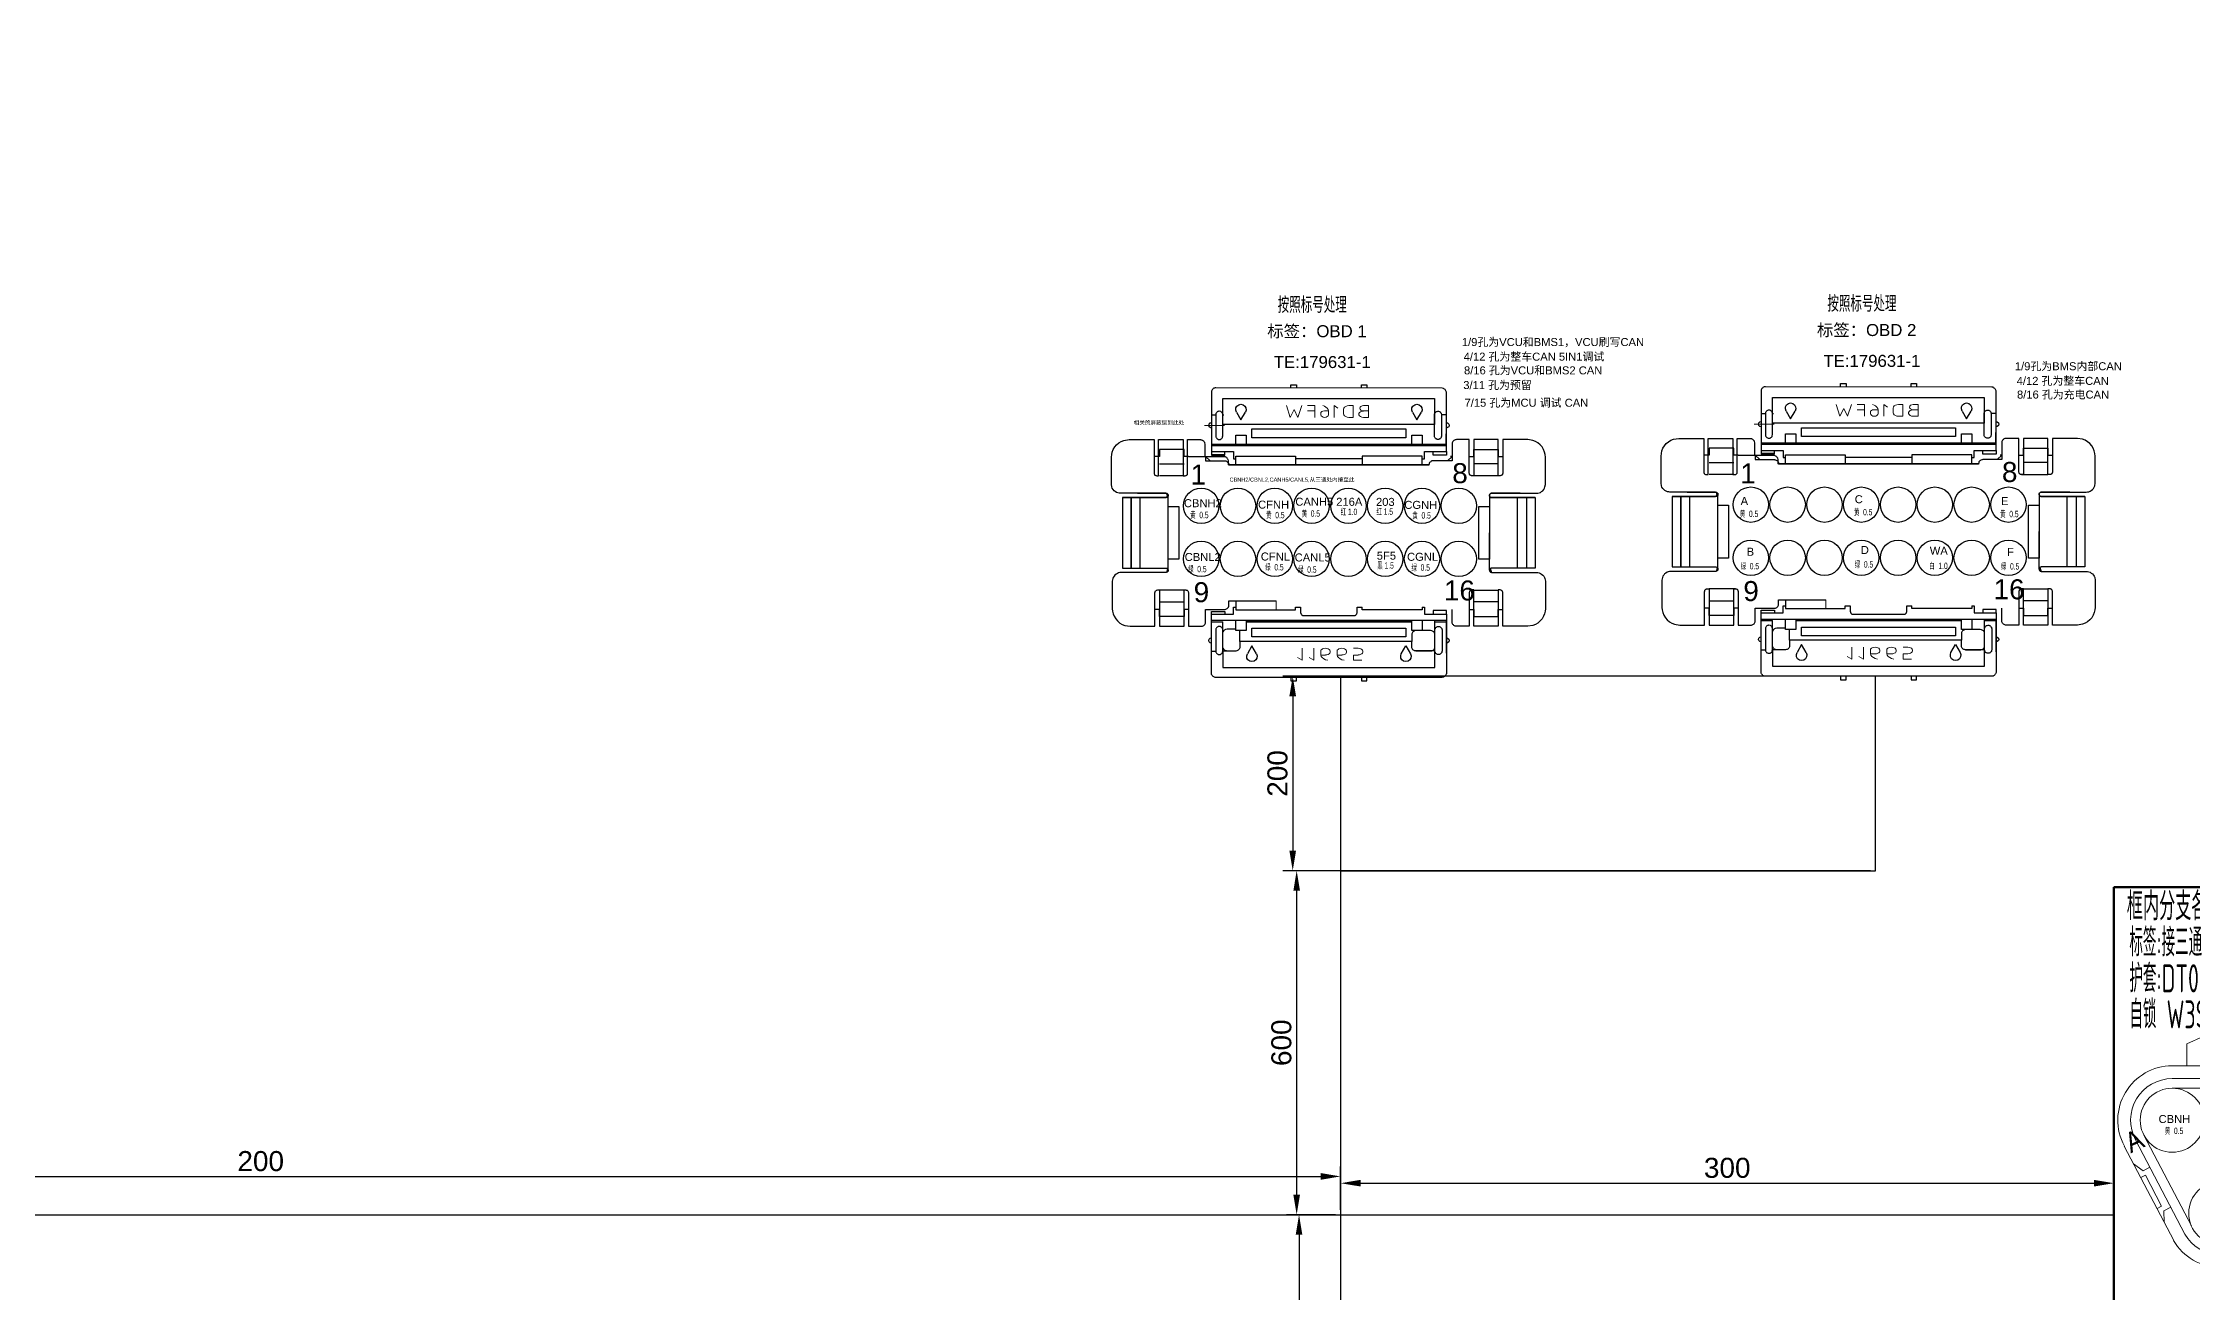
# Model space of a CAD drawing. Header units: millimetres. Extents: x 1638 to 3450, y 1129 to 2069.
# Drawn here: x 2805.7 to 3074.3, y 1386.2 to 1542.4 of the extents above; entities that cross this region are included whole.
import ezdxf

# ---------------------------------------------------------------- set-up
doc = ezdxf.new("R2010")
doc.units = ezdxf.units.MM
for name, color, linetype, lineweight in [('1轮廓实线层', 7, 'Continuous', 50), ('AM60', 3, 'Continuous', 25), ('AM_6', 3, 'Continuous', 25), ('护套层', 3, 'Continuous', 0)]:
    doc.layers.add(name, color=color, linetype=linetype, lineweight=lineweight)
doc.layers.add('孔名层', color=1, linetype='Continuous')
doc.layers.add('线色线径', color=1, linetype='Continuous')
doc.styles.add('ISO Proportional', font='isocp.shx', dxfattribs={"bigfont": 'gbcbig.shx'})
doc.styles.get("Standard").update_dxf_attribs({"font": 'arial.ttf'})
doc.styles.add('TH_GBDIM', font='gbenor.shx', dxfattribs={"width": 0.8, "bigfont": 'gbcbig.shx'})
doc.styles.add('孔名字体', font='', dxfattribs={"height": 5, "bigfont": 'gbcbig.shx'})
doc.styles.add('技术要求及剖视用', font='gbenor.shx', dxfattribs={"width": 0.7, "bigfont": 'gbcbig.shx'})
doc.styles.get('孔名字体').set_extended_font_data('Microsoft YaHei')
doc.dimstyles.new('ISO-25', dxfattribs={"dimtxt": 2.5, "dimasz": 2.5, "dimexe": 1.25, "dimexo": 0.625, "dimtad": 1, "dimtxsty": 'Standard', "dimcen": 2.5, "dimadec": 0, "dimazin": 0, "dimtfac": 1, "dimtmove": 0, "dimatfit": 3, "dimfxl": 1, "dimarcsym": 0})

# ---------------------------------------------------------------- blocks, each defined once
blk = doc.blocks.new('A$C61D279D7')
at = {"layer": 'AM_6', "lineweight": 25}
for points in [[(35.54, 25.25), (35.54, 26.06), (38.04, 26.06), (38.04, 32.83), (38.02, 32.89), (37.99, 32.98), (37.95, 33.04), (37.89, 33.11), (37.82, 33.15), (37.76, 33.19), (37.7, 33.23), (37.55, 33.25), (11.83, 33.3), (11.77, 33.3), (11.71, 33.28), (11.62, 33.25), (11.56, 33.21), (11.49, 33.15), (11.43, 33.08), (11.39, 33.02), (11.37, 32.94), (11.35, 32.81), (11.35, 26.06), (13.84, 26.06), (13.84, 25.25), (14.1, 25.25)], [(20.38, 33.25), (20.38, 33.66), (21, 33.66), (21, 33.25)], [(20.38, 33.25), (20.38, 33.66), (21, 33.66), (21, 33.25)], [(28.38, 33.25), (28.38, 33.66), (29, 33.66), (29, 33.25)], [(28.38, 33.25), (28.38, 33.66), (29, 33.66), (29, 33.25)], [(11.35, 28.74), (11.2, 28.79), (11.09, 28.89), (11.05, 29.04), (11.09, 29.19), (11.2, 29.32), (11.35, 29.34)], [(11.35, 30.48), (11.35, 27.54)], [(11.35, 30.25), (11.83, 30.25)], [(12.64, 30.25), (12.74, 30.25)], [(14.18, 30.54), (14.1, 30.78), (14.12, 31.03), (14.25, 31.24), (14.46, 31.39), (14.69, 31.46)], [(14.18, 30.54), (14.69, 29.66)], [(14.69, 31.46), (14.94, 31.39), (15.13, 31.24), (15.26, 31.03), (15.28, 30.78), (15.22, 30.54)], [(14.69, 29.66), (15.22, 30.54)], [(34.18, 30.54), (34.1, 30.78), (34.12, 31.03), (34.25, 31.24), (34.46, 31.39), (34.69, 31.46)], [(34.18, 30.54), (34.69, 29.66)], [(34.69, 31.46), (34.95, 31.39), (35.14, 31.24), (35.26, 31.03), (35.28, 30.78), (35.22, 30.54)], [(34.69, 29.66), (35.22, 30.54)], [(36.75, 30.25), (36.7, 30.25)], [(38.04, 30.25), (37.55, 30.25)], [(38.04, 29.34), (38.18, 29.32), (38.31, 29.19), (38.35, 29.04), (38.31, 28.89), (38.18, 28.79), (38.04, 28.74)], [(1.25, 20.83), (6.16, 20.83), (6.2, 20.85), (6.24, 20.87), (6.27, 20.89), (6.29, 20.93), (6.31, 20.95), (6.33, 21), (6.35, 21.08), (6.33, 21.1), (6.33, 21.15), (6.31, 21.19), (6.29, 21.23), (6.27, 21.25), (6.24, 21.27), (6.2, 21.29), (6.16, 21.32), (0.99, 21.32), (0.85, 21.34), (0.7, 21.36), (0.55, 21.42), (0.4, 21.51), (0.28, 21.61), (0.17, 21.74), (0.08, 21.89), (0.04, 22.04), (0, 22.33), (0, 25.42), (0.02, 25.72), (0.08, 26.01), (0.19, 26.31), (0.36, 26.59), (0.57, 26.84), (0.83, 27.05), (1.1, 27.22), (1.4, 27.33), (1.99, 27.43), (4.85, 27.43), (4.85, 23.52), (4.87, 23.47), (4.89, 23.43), (4.93, 23.39), (4.97, 23.37), (5.02, 23.33), (5.06, 23.33), (5.14, 23.31), (5.33, 23.31), (5.33, 27.43), (8.15, 27.43), (8.15, 23.31), (8.38, 23.31), (8.42, 23.33), (8.47, 23.33), (8.51, 23.37), (8.55, 23.39), (8.59, 23.43), (8.61, 23.47), (8.64, 23.52), (8.64, 27.43), (10.1, 27.43), (10.16, 27.41), (10.24, 27.41), (10.31, 27.37), (10.37, 27.33), (10.44, 27.28), (10.5, 27.22), (10.54, 27.14), (10.56, 27.07), (10.58, 26.92), (10.58, 25.51), (12.81, 25.51), (12.89, 25.49), (12.95, 25.46), (13.04, 25.42), (13.1, 25.36), (13.14, 25.29), (13.19, 25.23), (13.21, 25.17), (13.25, 25.02), (13.25, 24.55)], [(11.35, 28.09), (11.35, 26.8)], [(11.35, 26.92), (38.04, 26.92)], [(37.99, 28.09), (37.99, 26.8)], [(48.15, 20.83), (43.12, 20.83), (43.1, 20.85), (43.05, 20.87), (43.01, 20.89), (42.99, 20.93), (42.97, 20.95), (42.95, 21), (42.95, 21.15), (42.97, 21.19), (42.99, 21.23), (43.01, 21.25), (43.05, 21.27), (43.07, 21.29), (43.12, 21.32), (48.3, 21.32), (48.43, 21.34), (48.58, 21.36), (48.73, 21.42), (48.87, 21.51), (49, 21.61), (49.11, 21.74), (49.19, 21.89), (49.25, 22.04), (49.3, 22.33), (49.3, 25.42), (49.28, 25.72), (49.21, 26.01), (49.09, 26.31), (48.92, 26.59), (48.7, 26.84), (48.45, 27.05), (48.18, 27.22), (47.88, 27.33), (47.29, 27.43), (44.45, 27.43), (44.45, 23.56), (44.43, 23.52), (44.41, 23.47), (44.39, 23.43), (44.37, 23.39), (44.32, 23.37), (44.28, 23.33), (44.24, 23.33), (44.15, 23.31), (43.94, 23.31), (43.94, 27.43), (41.15, 27.43), (41.15, 23.31), (40.89, 23.31), (40.85, 23.33), (40.81, 23.33), (40.77, 23.37), (40.72, 23.39), (40.7, 23.43), (40.68, 23.47), (40.66, 23.52), (40.64, 23.6), (40.64, 27.43), (39.2, 27.43), (39.12, 27.41), (39.05, 27.41), (38.97, 27.37), (38.9, 27.33), (38.84, 27.28), (38.78, 27.22), (38.74, 27.14), (38.71, 27.07), (38.69, 26.92), (38.69, 25.51), (38.5, 25.51)], [(8.74, 25.51), (8.23, 25.51), (8.23, 26.31), (5.44, 26.31), (5.44, 25.51), (4.85, 25.51)], [(5.44, 24.68), (8.23, 24.68)], [(8.74, 25.51), (10.69, 25.51), (10.69, 25.02), (12.85, 25.02), (12.91, 25), (13, 25), (13.06, 24.96), (13.12, 24.91), (13.19, 24.87), (13.25, 24.81), (13.29, 24.75), (13.31, 24.66), (13.33, 24.51), (13.33, 24.55), (36.05, 24.55)], [(10.69, 25.51), (11.2, 25.02)], [(11.35, 26.76), (38.04, 26.76)], [(11.35, 26.06), (11.35, 25.65), (12.85, 25.65), (12.85, 26.06)], [(11.35, 26.06), (11.35, 25.74), (12.85, 25.74), (12.85, 26.06)], [(38.69, 25.51), (38.69, 25.51), (38.69, 25.02), (36.53, 25.02), (36.47, 25), (36.41, 25), (36.32, 24.96), (36.26, 24.91), (36.19, 24.87), (36.13, 24.81), (36.09, 24.75), (36.07, 24.66), (36.05, 24.51), (36.05, 24.55), (13.33, 24.55)], [(14.1, 24.55), (14.1, 25.55), (20.89, 25.55), (20.89, 24.55)], [(28.49, 25.25), (20.89, 25.25)], [(35.28, 24.55), (35.28, 25.55), (28.49, 25.55), (28.49, 24.55)], [(35.28, 25.25), (35.54, 25.25)], [(38.04, 26.06), (38.04, 25.65), (36.53, 25.65), (36.53, 26.06)], [(38.69, 25.51), (38.18, 25.02)], [(40.64, 25.51), (41.15, 25.51), (41.15, 26.31), (43.94, 26.31), (43.94, 25.51), (44.45, 25.51)], [(43.94, 24.68), (41.15, 24.68)], [(8.23, 23.31), (5.44, 23.31)], [(40.94, 23.33), (43.94, 23.33)], [(2.94, 21.32), (6.27, 21.32), (6.31, 21.29), (6.33, 21.27), (6.37, 21.25), (6.39, 21.21), (6.41, 21.19), (6.43, 21.15), (6.43, 21), (6.41, 20.95), (6.39, 20.93), (6.37, 20.89), (6.33, 20.87), (6.31, 20.85), (6.27, 20.83), (1.25, 20.83), (1.25, 12.83), (6.2, 12.83), (6.35, 12.76), (6.24, 12.32), (2.94, 12.32)], [(2.24, 12.83), (2.24, 20.83)], [(6.43, 12.57), (6.43, 21.08)], [(46.44, 21.32), (43.12, 21.32), (43.07, 21.29), (43.05, 21.27), (43.01, 21.25), (42.99, 21.21), (42.97, 21.19), (42.95, 21.15), (42.95, 21), (42.97, 20.95), (42.99, 20.93), (43.01, 20.89), (43.05, 20.87), (43.07, 20.85), (43.12, 20.83), (48.15, 20.83), (48.15, 12.83), (43.2, 12.83), (43.03, 12.76), (43.16, 12.32), (46.44, 12.32)], [(42.95, 21.08), (42.95, 16.83)], [(42.95, 12.57), (42.95, 16.83)], [(1.25, 12.83), (6.22, 12.83), (6.27, 12.81), (6.31, 12.78), (6.33, 12.76), (6.37, 12.74), (6.39, 12.72), (6.41, 12.68), (6.43, 12.64), (6.43, 12.49), (6.41, 12.47), (6.39, 12.43), (6.37, 12.38), (6.33, 12.36), (6.31, 12.34), (6.27, 12.34), (6.2, 12.32), (0.95, 12.32), (0.8, 12.28), (0.66, 12.21), (0.51, 12.13), (0.38, 12.02), (0.28, 11.9), (0.19, 11.77), (0.13, 11.62), (0.08, 11.32), (0.08, 8.21), (0.11, 7.94), (0.17, 7.64), (0.3, 7.35), (0.47, 7.05), (0.68, 6.82), (0.93, 6.58), (1.21, 6.43), (1.5, 6.31), (2.1, 6.22), (4.93, 6.22), (4.93, 10.03), (4.95, 10.08), (4.95, 10.14), (4.97, 10.18), (5, 10.22), (5.04, 10.25), (5.06, 10.29), (5.1, 10.31), (5.14, 10.33), (5.25, 10.35), (5.44, 10.35), (5.44, 6.22), (8.23, 6.22), (8.23, 10.35), (8.45, 10.35), (8.49, 10.33), (8.53, 10.33), (8.57, 10.31), (8.61, 10.29), (8.66, 10.25), (8.68, 10.22), (8.72, 10.18), (8.72, 10.14), (8.74, 10.03), (8.74, 6.22), (10.27, 6.22), (10.33, 6.24), (10.41, 6.27), (10.48, 6.31), (10.54, 6.37), (10.6, 6.43), (10.65, 6.5), (10.67, 6.58), (10.69, 6.73), (10.69, 8.13), (12.91, 8.13), (13, 8.15), (13.06, 8.19), (13.12, 8.23), (13.19, 8.28), (13.25, 8.34), (13.29, 8.4), (13.31, 8.49), (13.33, 8.64), (13.33, 9.1)], [(48.15, 12.83), (43.16, 12.83), (43.12, 12.81), (43.1, 12.78), (43.05, 12.76), (43.01, 12.74), (42.99, 12.72), (42.97, 12.68), (42.95, 12.64), (42.95, 12.49), (42.97, 12.47), (42.99, 12.43), (43.01, 12.38), (43.05, 12.36), (43.07, 12.34), (43.12, 12.34), (43.2, 12.32), (48.43, 12.32), (48.58, 12.28), (48.73, 12.21), (48.87, 12.13), (49, 12.02), (49.11, 11.9), (49.19, 11.77), (49.25, 11.62), (49.3, 11.32), (49.3, 8.21), (49.28, 7.94), (49.21, 7.64), (49.09, 7.35), (48.92, 7.05), (48.7, 6.82), (48.45, 6.58), (48.18, 6.43), (47.88, 6.31), (47.29, 6.22), (44.45, 6.22), (44.45, 10.08), (44.43, 10.14), (44.41, 10.18), (44.39, 10.22), (44.37, 10.25), (44.32, 10.29), (44.28, 10.31), (44.24, 10.33), (44.15, 10.35), (43.94, 10.35), (43.94, 6.22), (41.15, 6.22), (41.15, 10.35), (40.94, 10.35), (40.89, 10.33), (40.85, 10.33), (40.81, 10.31), (40.77, 10.29), (40.72, 10.25), (40.7, 10.22), (40.68, 10.18), (40.66, 10.14), (40.64, 10.03), (40.64, 6.22), (39.12, 6.22), (39.05, 6.24), (38.97, 6.27), (38.9, 6.31), (38.84, 6.37), (38.78, 6.43), (38.74, 6.5), (38.71, 6.58), (38.69, 6.73), (38.69, 8.13)], [(8.45, 10.33), (5.44, 10.33)], [(40.94, 10.33), (43.94, 10.33)], [(8.74, 8.13), (8.23, 8.13), (8.23, 7.32), (5.44, 7.32), (5.44, 8.13), (4.93, 8.13)], [(5.44, 8.98), (8.23, 8.98)], [(35.28, 8.4), (35.54, 8.4), (35.54, 7.6), (38.04, 7.6), (38.04, 0.83), (38.02, 0.74), (37.99, 0.68), (37.95, 0.62), (37.89, 0.55), (37.82, 0.49), (37.76, 0.45), (37.7, 0.42), (37.55, 0.4), (11.77, 0.4), (11.68, 0.42), (11.62, 0.45), (11.56, 0.49), (11.49, 0.55), (11.43, 0.62), (11.39, 0.68), (11.37, 0.74), (11.35, 0.89), (11.35, 7.6), (13.84, 7.6), (13.84, 8.4), (14.1, 8.4)], [(11.35, 7.6), (11.35, 7.9), (12.85, 7.9), (12.85, 7.6)], [(13.33, 9.1), (18.69, 9.1)], [(14.1, 9.1), (14.1, 8.09), (20.89, 8.09), (20.89, 8.4)], [(20.89, 8.4), (21.48, 8.4)], [(21.48, 8.4), (21.48, 7.75), (21.51, 7.71), (21.51, 7.66), (21.53, 7.62), (21.55, 7.58), (21.59, 7.54), (21.61, 7.49), (21.65, 7.47), (21.7, 7.45), (27.69, 7.45), (27.73, 7.47), (27.77, 7.49), (27.81, 7.54), (27.83, 7.58), (27.86, 7.62), (27.88, 7.66), (27.9, 7.75), (27.9, 8.4)], [(27.9, 8.4), (28.49, 8.4)], [(35.28, 8.4), (35.28, 8.09), (28.49, 8.09), (28.49, 8.4)], [(38.04, 7.6), (38.04, 8), (36.53, 8), (36.53, 7.6)], [(40.64, 8.13), (41.15, 8.13), (41.15, 7.32), (43.94, 7.32), (43.94, 8.13), (44.45, 8.13)], [(43.94, 8.98), (41.15, 8.98)], [(11.35, 4.3), (11.2, 4.34), (11.09, 4.45), (11.05, 4.59), (11.09, 4.74), (11.2, 4.85), (11.35, 4.89)], [(11.35, 4.3), (11.2, 4.34), (11.09, 4.45), (11.05, 4.59), (11.09, 4.74), (11.2, 4.85), (11.35, 4.89)], [(11.35, 6.9), (38.04, 6.9)], [(11.35, 5.55), (11.35, 6.86)], [(11.35, 6.73), (12.64, 6.73)], [(11.35, 3.17), (11.35, 6.1)], [(12.64, 5.4), (12.64, 6.73)], [(14.1, 3.39), (13.14, 3.39), (13.06, 3.41), (13, 3.43), (12.91, 3.45), (12.85, 3.49), (12.78, 3.54), (12.74, 3.6), (12.7, 3.68), (12.66, 3.75), (12.64, 3.9), (12.64, 5.46), (12.66, 5.55), (12.7, 5.61), (12.74, 5.69), (12.78, 5.76), (12.85, 5.8), (12.91, 5.84), (13, 5.88), (13.14, 5.91), (14.1, 5.91)], [(14.58, 4.49), (14.58, 5.72)], [(34.59, 3.41), (36.32, 3.41), (36.39, 3.43), (36.47, 3.45), (36.53, 3.49), (36.6, 3.54), (36.64, 3.6), (36.68, 3.68), (36.72, 3.75), (36.75, 3.9), (36.75, 5.29), (36.72, 5.36), (36.68, 5.44), (36.64, 5.5), (36.6, 5.57), (36.53, 5.61), (36.47, 5.65), (36.39, 5.69), (36.24, 5.72), (34.52, 5.72), (34.44, 5.69), (34.37, 5.65), (34.31, 5.61), (34.25, 5.57), (34.18, 5.5), (34.14, 5.44), (34.12, 5.36), (34.1, 5.21), (34.1, 4.49)], [(36.75, 5.72), (36.75, 6.9)], [(36.75, 6.73), (38.04, 6.73)], [(38.04, 5.55), (38.04, 6.86)], [(38.04, 3.17), (38.04, 6.1)], [(38.04, 4.89), (38.18, 4.85), (38.31, 4.74), (38.35, 4.59), (38.31, 4.45), (38.18, 4.34), (38.04, 4.3)], [(11.35, 3.39), (11.83, 3.39)], [(15.94, 2.2), (15.71, 2.24), (15.49, 2.39), (15.37, 2.6), (15.35, 2.86), (15.43, 3.09)], [(15.94, 4), (15.43, 3.09)], [(16.47, 3.09), (15.94, 4)], [(16.47, 3.09), (16.53, 2.86), (16.51, 2.6), (16.38, 2.39), (16.19, 2.24), (15.94, 2.2)], [(20.38, 0.4), (20.38, 0), (21, 0), (21, 0.4)], [(28.38, 0.4), (28.38, 0), (29, 0), (29, 0.4)]]:
    blk.add_lwpolyline(points, dxfattribs=at)
for points in [[(36.7, 32.09), (36.7, 29.15), (12.64, 29.15), (12.64, 32.09), (36.7, 32.09), (36.7, 29.15), (12.64, 29.15), (12.64, 32.09)], [(12.23, 30.65), (12.19, 30.65), (12.13, 30.63), (12.06, 30.61), (12, 30.56), (11.96, 30.52), (11.92, 30.48), (11.87, 30.42), (11.85, 30.37), (11.83, 30.25), (11.83, 27.86), (11.85, 27.79), (11.85, 27.73), (11.87, 27.66), (11.92, 27.62), (11.96, 27.56), (12, 27.52), (12.06, 27.5), (12.13, 27.45), (12.36, 27.45), (12.42, 27.5), (12.47, 27.52), (12.53, 27.56), (12.57, 27.62), (12.59, 27.66), (12.62, 27.73), (12.64, 27.86), (12.64, 30.31), (12.62, 30.37), (12.59, 30.42), (12.57, 30.48), (12.53, 30.52), (12.47, 30.56), (12.42, 30.61), (12.36, 30.63)], [(37.08, 30.65), (37.15, 30.65), (37.21, 30.63), (37.27, 30.61), (37.32, 30.56), (37.38, 30.52), (37.42, 30.48), (37.44, 30.42), (37.46, 30.37), (37.49, 30.25), (37.49, 27.79), (37.46, 27.73), (37.44, 27.66), (37.42, 27.62), (37.38, 27.56), (37.32, 27.52), (37.27, 27.5), (37.21, 27.45), (36.98, 27.45), (36.91, 27.5), (36.85, 27.52), (36.81, 27.56), (36.77, 27.62), (36.72, 27.66), (36.7, 27.73), (36.7, 30.35), (36.72, 30.42), (36.77, 30.48), (36.81, 30.52), (36.85, 30.56), (36.91, 30.61), (36.98, 30.63)], [(14.1, 26.73), (14.1, 27.94), (15.28, 27.94), (15.28, 26.73)], [(15.94, 27.64), (15.94, 28.64), (33.44, 28.64), (33.44, 27.64)], [(34.1, 26.73), (34.1, 27.94), (35.28, 27.94), (35.28, 26.73)], [(3.24, 16.83), (3.24, 20.83), (2.24, 20.83), (2.24, 12.83), (3.24, 12.83)], [(6.43, 13.82), (6.43, 19.83), (7.64, 19.83), (7.64, 13.82)], [(41.74, 13.82), (41.74, 19.83), (42.95, 19.83), (42.95, 13.82)], [(46.14, 16.83), (46.14, 20.83), (47.14, 20.83), (47.14, 12.83), (46.14, 12.83)], [(12.23, 6.2), (12.19, 6.2), (12.13, 6.18), (12.06, 6.16), (12, 6.12), (11.96, 6.08), (11.92, 6.03), (11.87, 5.97), (11.85, 5.91), (11.83, 5.8), (11.83, 3.39), (11.85, 3.34), (11.85, 3.28), (11.87, 3.22), (11.92, 3.17), (11.96, 3.11), (12, 3.07), (12.06, 3.05), (12.13, 3.01), (12.36, 3.01), (12.42, 3.05), (12.47, 3.07), (12.53, 3.11), (12.57, 3.17), (12.59, 3.22), (12.62, 3.28), (12.64, 3.41), (12.64, 5.86), (12.62, 5.91), (12.59, 5.97), (12.57, 6.03), (12.53, 6.08), (12.47, 6.12), (12.42, 6.16), (12.36, 6.18)], [(14.1, 5.72), (14.1, 6.9), (15.28, 6.9), (15.28, 5.72)], [(15.28, 6.73), (34.1, 6.73)], [(15.94, 5), (15.94, 5.99), (33.44, 5.99), (33.44, 5)], [(34.1, 5.72), (34.1, 6.9), (35.28, 6.9), (35.28, 5.72)], [(37.15, 6.2), (37.21, 6.2), (37.25, 6.18), (37.32, 6.16), (37.38, 6.12), (37.42, 6.08), (37.46, 6.03), (37.51, 5.97), (37.53, 5.91), (37.55, 5.8), (37.55, 3.39), (37.53, 3.34), (37.53, 3.28), (37.51, 3.22), (37.46, 3.17), (37.42, 3.11), (37.38, 3.07), (37.32, 3.05), (37.25, 3.01), (37.02, 3.01), (36.96, 3.05), (36.91, 3.07), (36.85, 3.11), (36.81, 3.17), (36.79, 3.22), (36.77, 3.28), (36.75, 3.41), (36.75, 5.86), (36.77, 5.91), (36.79, 5.97), (36.81, 6.03), (36.85, 6.08), (36.91, 6.12), (36.96, 6.16), (37.02, 6.18)], [(36.75, 1.54), (36.75, 3.41), (34.52, 3.41), (34.44, 3.43), (34.37, 3.45), (34.31, 3.49), (34.25, 3.54), (34.18, 3.6), (34.14, 3.68), (34.12, 3.75), (34.1, 3.9), (34.1, 4.49), (14.58, 4.49), (14.58, 3.83), (14.56, 3.75), (14.54, 3.68), (14.5, 3.6), (14.44, 3.54), (14.37, 3.49), (14.31, 3.45), (14.25, 3.43), (14.1, 3.39), (12.64, 3.39), (12.64, 1.54)], [(33.44, 4), (33.97, 3.09), (34.04, 2.86), (34.01, 2.6), (33.89, 2.39), (33.7, 2.24), (33.44, 2.2), (33.19, 2.24), (33, 2.39), (32.87, 2.6), (32.85, 2.86), (32.91, 3.09)]]:
    blk.add_lwpolyline(points, close=True, dxfattribs=at)
at = {"layer": 'AM_6', "lineweight": 15}
for points in [[(21.61, 31.29), (21.17, 29.95), (20.74, 30.84), (20.3, 29.95), (19.88, 31.29)], [(23.11, 29.95), (23.11, 31.29), (22.27, 31.29)], [(23.11, 30.69), (22.27, 30.69)], [(23.77, 30.4), (23.79, 30.52), (23.88, 30.61), (24.02, 30.67), (24.19, 30.69)], [(23.77, 30.25), (23.77, 30.4)], [(24.64, 30.25), (24.6, 30.14), (24.51, 30.04), (24.38, 29.97), (24.21, 29.95), (24.05, 29.97), (23.92, 30.04), (23.83, 30.14), (23.79, 30.25)], [(24, 31.29), (24.19, 31.22), (24.36, 31.12), (24.51, 30.99), (24.6, 30.84), (24.64, 30.69)], [(24.21, 30.69), (24.64, 30.69)], [(24.64, 30.69), (24.64, 30.25)], [(25.29, 29.95), (25.29, 31.29), (25.72, 30.99)], [(26.37, 30.88), (26.39, 31.01), (26.48, 31.12), (26.63, 31.2), (26.78, 31.26), (26.97, 31.29)], [(26.37, 30.35), (26.37, 30.88)], [(26.97, 29.95), (26.78, 29.97), (26.63, 30.04), (26.48, 30.12), (26.39, 30.23), (26.37, 30.35)], [(26.97, 31.29), (27.45, 31.29), (27.45, 29.95)], [(27.45, 29.95), (26.97, 29.95)], [(28.64, 29.95), (28.45, 29.97), (28.3, 30.04), (28.17, 30.14), (28.11, 30.25), (28.11, 30.37), (28.17, 30.5), (28.3, 30.59), (28.45, 30.65), (28.64, 30.67)], [(28.64, 30.69), (28.47, 30.71), (28.34, 30.78), (28.26, 30.88), (28.22, 30.99), (28.26, 31.09), (28.34, 31.2), (28.47, 31.26), (28.64, 31.29)], [(28.64, 31.29), (29.19, 31.29), (29.19, 29.95)], [(28.64, 30.69), (29.19, 30.69)], [(29.19, 29.95), (28.64, 29.95)], [(12.83, 29.04), (10.54, 29.04)], [(18.69, 8.09), (18.69, 9.1)], [(18.69, 8.57), (18.69, 9)], [(21.65, 3.71), (21.65, 2.35), (21.12, 2.65)], [(22.99, 3.71), (22.99, 2.35), (22.44, 2.65)], [(23.77, 3.41), (23.79, 3.49), (23.88, 3.58), (23.98, 3.64), (24.13, 3.68), (24.3, 3.71), (24.47, 3.68), (24.62, 3.64), (24.72, 3.58), (24.81, 3.49), (24.83, 3.41)], [(23.77, 2.94), (23.77, 3.41)], [(24.57, 2.35), (24.32, 2.41), (24.11, 2.52), (23.94, 2.65), (23.81, 2.79), (23.77, 2.94)], [(24.3, 2.94), (23.77, 2.94)], [(24.83, 3.26), (24.81, 3.15), (24.74, 3.07), (24.62, 3.01), (24.47, 2.96), (24.3, 2.96)], [(24.83, 3.41), (24.83, 3.26)], [(25.63, 3.41), (25.65, 3.49), (25.74, 3.58), (25.84, 3.64), (25.99, 3.68), (26.16, 3.71), (26.33, 3.68), (26.48, 3.64), (26.59, 3.58), (26.67, 3.49), (26.69, 3.41)], [(25.63, 2.94), (25.63, 3.41)], [(26.44, 2.35), (26.18, 2.41), (25.97, 2.52), (25.8, 2.65), (25.68, 2.79), (25.63, 2.94)], [(26.16, 2.94), (25.63, 2.94)], [(26.69, 3.26), (26.67, 3.15), (26.61, 3.07), (26.48, 3.01), (26.33, 2.96), (26.16, 2.96)], [(26.69, 3.41), (26.69, 3.26)], [(27.5, 3.71), (28.02, 3.71)], [(28.02, 2.94), (27.5, 2.94), (27.5, 2.35), (28.43, 2.35)], [(28.02, 3.71), (28.19, 3.68), (28.34, 3.64), (28.45, 3.58), (28.53, 3.49), (28.55, 3.41)], [(28.55, 3.26), (28.53, 3.17), (28.45, 3.09), (28.34, 3.03), (28.19, 2.98), (28.02, 2.96)], [(28.55, 3.41), (28.55, 3.26)]]:
    blk.add_lwpolyline(points, dxfattribs=at)
blk = doc.blocks.new('*U175')
blk.add_circle((0, 0), 2.21)
blk = doc.blocks.new('*U176')
at = {"layer": 'AM_6', "color": 0, "linetype": 'ByBlock', "lineweight": -2, "transparency": 16777216}
for p in [(0, 6.64), (4.6, 6.64), (9.2, 6.64), (13.8, 6.64), (18.4, 6.64), (23, 6.64), (27.6, 6.64), (32.2, 6.64), (0, 0), (4.6, 0), (9.2, 0), (13.8, 0), (18.4, 0), (23, 0), (27.6, 0), (32.2, 0)]:
    blk.add_blockref('*U175', p, dxfattribs=at)
blk = doc.blocks.new('*U173')
blk.add_circle((0, 0), 2.21)
blk = doc.blocks.new('*U174')
at = {"layer": 'AM_6', "color": 0, "linetype": 'ByBlock', "lineweight": -2, "transparency": 16777216}
for p in [(0, 6.64), (4.6, 6.64), (9.2, 6.64), (13.8, 6.64), (18.4, 6.64), (23, 6.64), (27.6, 6.64), (32.2, 6.64), (0, 0), (4.6, 0), (9.2, 0), (13.8, 0), (18.4, 0), (23, 0), (27.6, 0), (32.2, 0)]:
    blk.add_blockref('*U173', p, dxfattribs=at)
blk = doc.blocks.new('DT06-3S-P032-Out21521105156')
for p, q in [((-29.33, -14.82), (-27.31, -13.9)), ((-29.33, -17.58), (-29.33, -14.82)), ((-27.31, -13.9), (-22.94, -13.9)), ((-23.49, -14.35), (-26.76, -15.95)), ((-26.76, -14.35), (-23.49, -15.95)), ((-22.94, -13.9), (-20.92, -14.82)), ((-20.92, -17.58), (-20.92, -14.82)), ((-31.24, -17.58), (-19.01, -17.58)), ((-28.12, -17.58), (-29.33, -17.58)), ((-22.13, -17.58), (-20.92, -17.58)), ((-31.16, -19.18), (-19.01, -19.18)), ((-31.16, -20.38), (-19, -20.38)), ((-35.74, -26.85), (-29.59, -38.61)), ((-34.71, -26.23), (-28.76, -37.59)), ((-15.47, -26.24), (-21.54, -37.86)), ((-14.43, -26.82), (-20.66, -38.73)), ((-37.15, -27.61), (-30.97, -39.42)), ((-13.02, -27.58), (-19.3, -39.57)), ((-34.8, -30.7), (-35.98, -29.85)), ((-34.51, -31.26), (-35.08, -31.56)), ((-33.95, -30.26), (-34.8, -30.7)), ((-34.51, -31.26), (-32.5, -35.14)), ((-32.5, -35.14), (-33.06, -35.43)), ((-31.35, -35.26), (-32.21, -35.7)), ((-32.21, -35.7), (-32.17, -37.13))]:
    blk.add_line(p, q)
blk.add_lwpolyline([(-26.76, -14.35), (-23.49, -14.35), (-23.49, -15.95), (-26.76, -15.95)], close=True)
for centre in [(-31.16, -24.38), (-19.01, -24.38), (-25.09, -36.01)]:
    blk.add_circle(centre, 4)
for centre, radius, start, end in [((-31.16, -24.38), 6.8, 90, 208.4025), ((-19.01, -24.38), 6.8, 331.5975, 90), ((-31.16, -24.38), 5.2, 90, 208.4025), ((-19.01, -24.38), 5.2, 331.5975, 90), ((-25.09, -36.01), 6.8, 210, 328.4025), ((-25.09, -36.01), 5.2, 210, 328.4025)]:
    blk.add_arc(centre, radius, start, end)
at = {"layer": '孔名层', "style": '孔名字体'}
for s, rotation, p in [('A', 24.8528, (-36.33, -28.52)), ('B', 333.3512, (-17.4, -27.25)), ('C', 268.5587, (-26.04, -40.23))]:
    blk.add_text(s, height=2.5, rotation=rotation, dxfattribs=at).set_placement(p)
at = {"layer": '护套层', "style": '技术要求及剖视用', "width": 0.67}
for tag, p, flags in [('备注', (11.43, 11.35), 8), ('标号', (11.43, 7.35), 8), ('功能', (10.93, 3.35), 8), ('英文功能', (10.93, -0.65), 8), ('编号', (-0.07, -4.65), 8), ('护套号', (10.93, -4.65), 8), ('颜色', (31.93, -4.65), 9), ('厂家', (33.93, -4.65), 9), ('端子', (35.93, -4.65), 9), ('客户代号', (-0.07, -8.65), 8), ('配件', (10.93, -8.65), 8), ('统计到BOM', (31.93, -6.65), 9), ('配置', (31.93, -8.65), 9), ('编码', (33.93, -8.65), 9), ('防水栓', (35.93, -8.65), 9), ('工序', (31.93, -10.65), 9), ('工位', (33.93, -10.65), 9), ('设计软件', (38.69, -10.65), 9), ('附件', (10.93, -12.65), 8), ('视图', (31.93, -12.65), 9), ('方向', (33.93, -12.65), 9), ('盲栓', (35.93, -12.65), 9)]:
    blk.add_attdef(tag, p, '', height=3.5, dxfattribs=dict(at, flags=flags))
blk = doc.blocks.new('*D271')
at = {"color": 0, "lineweight": -2, "transparency": 16777216}
for p, q in [((2697.94, 1396.51), (2697.94, 1401.93)), ((2700.44, 1400.68), (2965.4, 1400.68)), ((2967.9, 1396.51), (2967.9, 1401.93))]:
    blk.add_line(p, q, dxfattribs=at)
at = {"color": 0, "transparency": 16777216}
for points in [[(2700.44, 1401.1), (2700.44, 1400.26), (2697.94, 1400.68)], [(2965.4, 1401.1), (2965.4, 1400.26), (2967.9, 1400.68)]]:
    blk.add_solid(points, dxfattribs=at)
at = {"layer": 'Defpoints', "color": 0, "transparency": 16777216}
for p in [(2967.9, 1400.68), (2697.94, 1395.89), (2967.9, 1395.89)]:
    blk.add_point(p, dxfattribs=at)
at = {"color": 3, "transparency": 16777216, "insert": (2832.92, 1402.58), "char_height": 2.5, "attachment_point": 5}
blk.add_mtext('200', dxfattribs=at)
blk = doc.blocks.new('*D272')
at = {"color": 0, "lineweight": -2, "transparency": 16777216}
for p, q in [((2967.28, 1438.89), (2961.16, 1438.89)), ((2962.41, 1436.39), (2962.41, 1398.39)), ((2967.28, 1395.89), (2961.16, 1395.89))]:
    blk.add_line(p, q, dxfattribs=at)
at = {"color": 0, "transparency": 16777216}
for points in [[(2962, 1436.39), (2962.83, 1436.39), (2962.41, 1438.89)], [(2962, 1398.39), (2962.83, 1398.39), (2962.41, 1395.89)]]:
    blk.add_solid(points, dxfattribs=at)
at = {"layer": 'Defpoints', "color": 0, "transparency": 16777216}
for p in [(2967.9, 1438.89), (2962.41, 1395.89), (2967.9, 1395.89)]:
    blk.add_point(p, dxfattribs=at)
at = {"color": 6, "transparency": 16777216, "insert": (2960.51, 1417.39), "char_height": 2.5, "attachment_point": 5, "rotation": 90}
blk.add_mtext('600', dxfattribs=at)
blk = doc.blocks.new('*D273')
at = {"color": 0, "lineweight": -2, "transparency": 16777216}
for p, q in [((3034.13, 1463.2), (2960.67, 1463.2)), ((2961.92, 1460.7), (2961.92, 1441.39)), ((3034.13, 1438.89), (2960.67, 1438.89))]:
    blk.add_line(p, q, dxfattribs=at)
at = {"color": 0, "transparency": 16777216}
for points in [[(2961.5, 1460.7), (2962.33, 1460.7), (2961.92, 1463.2)], [(2961.5, 1441.39), (2962.33, 1441.39), (2961.92, 1438.89)]]:
    blk.add_solid(points, dxfattribs=at)
at = {"layer": 'Defpoints', "color": 0, "transparency": 16777216}
for p in [(3034.76, 1463.2), (2961.92, 1438.89), (3034.76, 1438.89)]:
    blk.add_point(p, dxfattribs=at)
at = {"color": 3, "transparency": 16777216, "insert": (2960.02, 1451.05), "char_height": 2.5, "attachment_point": 5, "rotation": 90}
blk.add_mtext('200', dxfattribs=at)
blk = doc.blocks.new('*D274')
at = {"color": 0, "lineweight": -2, "transparency": 16777216}
for p, q in [((2967.28, 1395.89), (2961.46, 1395.89)), ((2962.71, 1393.39), (2962.71, 1366.47)), ((2967.28, 1363.97), (2961.46, 1363.97))]:
    blk.add_line(p, q, dxfattribs=at)
at = {"color": 0, "transparency": 16777216}
for points in [[(2962.29, 1393.39), (2963.12, 1393.39), (2962.71, 1395.89)], [(2962.29, 1366.47), (2963.12, 1366.47), (2962.71, 1363.97)]]:
    blk.add_solid(points, dxfattribs=at)
at = {"layer": 'Defpoints', "color": 0, "transparency": 16777216}
for p in [(2967.9, 1395.89), (2962.71, 1363.97), (2967.9, 1363.97)]:
    blk.add_point(p, dxfattribs=at)
at = {"color": 3, "transparency": 16777216, "insert": (2960.81, 1379.93), "char_height": 2.5, "attachment_point": 5, "rotation": 90}
blk.add_mtext('300', dxfattribs=at)
blk = doc.blocks.new('*D275')
at = {"color": 0, "lineweight": -2, "transparency": 16777216}
for p, q in [((2967.9, 1396.51), (2967.9, 1401.08)), ((2970.4, 1399.83), (3062.06, 1399.83)), ((3064.56, 1396.51), (3064.56, 1401.08))]:
    blk.add_line(p, q, dxfattribs=at)
at = {"color": 0, "transparency": 16777216}
for points in [[(2970.4, 1400.25), (2970.4, 1399.42), (2967.9, 1399.83)], [(3062.06, 1400.25), (3062.06, 1399.42), (3064.56, 1399.83)]]:
    blk.add_solid(points, dxfattribs=at)
at = {"layer": 'Defpoints', "color": 0, "transparency": 16777216}
for p in [(3064.56, 1399.83), (2967.9, 1395.89), (3064.56, 1395.89)]:
    blk.add_point(p, dxfattribs=at)
at = {"color": 3, "transparency": 16777216, "insert": (3016.23, 1401.74), "char_height": 2.5, "attachment_point": 5}
blk.add_mtext('300', dxfattribs=at)
blk = doc.blocks.new('*D202')
at = {"color": 0, "lineweight": -2, "transparency": 16777216}
for p, q in [((2846.26, 1832.16), (2838.12, 1832.16)), ((2839.37, 1727.94), (2839.37, 1829.66)), ((2846.26, 1725.44), (2838.12, 1725.44)), ((3259.31, 1394.24), (3259.31, 1401.13)), ((3261.81, 1399.88), (3305.35, 1399.88)), ((3307.85, 1394.24), (3307.85, 1401.13))]:
    blk.add_line(p, q, dxfattribs=at)
at = {"color": 0, "transparency": 16777216}
for points in [[(2838.96, 1829.66), (2839.79, 1829.66), (2839.37, 1832.16)], [(2838.96, 1727.94), (2839.79, 1727.94), (2839.37, 1725.44)], [(3261.81, 1400.3), (3261.81, 1399.47), (3259.31, 1399.88)], [(3305.35, 1400.3), (3305.35, 1399.47), (3307.85, 1399.88)]]:
    blk.add_solid(points, dxfattribs=at)
at = {"layer": 'Defpoints', "color": 0, "transparency": 16777216}
for p in [(2839.37, 1832.16), (2846.89, 1832.16), (2846.88, 1725.44), (3307.85, 1399.88), (3259.31, 1393.61), (3307.85, 1393.61)]:
    blk.add_point(p, dxfattribs=at)
at = {"color": 3, "transparency": 16777216, "insert": (2837.47, 1778.8), "char_height": 2.5, "attachment_point": 5, "rotation": 90}
blk.add_mtext('1000', dxfattribs=at)
at = {"color": 3, "transparency": 16777216, "insert": (3283.58, 1401.78), "char_height": 2.5, "attachment_point": 5}
blk.add_mtext('1000', dxfattribs=at)
blk = doc.blocks.new('*D203')
at = {"color": 0, "lineweight": -2, "transparency": 16777216}
for p, q in [((2846.26, 1907.48), (2838.56, 1907.48)), ((2839.81, 1904.98), (2839.81, 1834.66)), ((2846.26, 1832.16), (2838.56, 1832.16)), ((3259.31, 1339.52), (3259.31, 1344.28)), ((3307.85, 1339.52), (3307.85, 1344.28)), ((3261.81, 1343.03), (3305.35, 1343.03))]:
    blk.add_line(p, q, dxfattribs=at)
at = {"color": 0, "transparency": 16777216}
for points in [[(2839.39, 1904.98), (2840.23, 1904.98), (2839.81, 1907.48)], [(2839.39, 1834.66), (2840.23, 1834.66), (2839.81, 1832.16)], [(3261.81, 1343.45), (3261.81, 1342.61), (3259.31, 1343.03)], [(3305.35, 1343.45), (3305.35, 1342.61), (3307.85, 1343.03)]]:
    blk.add_solid(points, dxfattribs=at)
at = {"layer": 'Defpoints', "color": 0, "transparency": 16777216}
for p in [(2846.89, 1907.48), (2839.81, 1832.16), (2846.89, 1832.16), (3307.85, 1343.03), (3259.31, 1338.89), (3307.85, 1338.89)]:
    blk.add_point(p, dxfattribs=at)
at = {"color": 3, "transparency": 16777216, "insert": (2837.91, 1869.82), "char_height": 2.5, "attachment_point": 5, "rotation": 90}
blk.add_mtext('250', dxfattribs=at)
at = {"color": 3, "transparency": 16777216, "insert": (3283.58, 1344.93), "char_height": 2.5, "attachment_point": 5}
blk.add_mtext('1000', dxfattribs=at)
blk = doc.blocks.new('*D204')
at = {"color": 0, "lineweight": -2, "transparency": 16777216}
for p, q in [((2807.69, 1832.78), (2807.69, 1837.17)), ((2810.19, 1835.92), (2844.39, 1835.92)), ((2846.89, 1832.78), (2846.89, 1837.17)), ((3307.22, 1393.61), (3303.24, 1393.61)), ((3304.49, 1391.11), (3304.49, 1341.39)), ((3307.22, 1338.89), (3303.24, 1338.89))]:
    blk.add_line(p, q, dxfattribs=at)
at = {"color": 0, "transparency": 16777216}
for points in [[(2810.19, 1836.34), (2810.19, 1835.51), (2807.69, 1835.92)], [(2844.39, 1836.34), (2844.39, 1835.51), (2846.89, 1835.92)], [(3304.07, 1391.11), (3304.9, 1391.11), (3304.49, 1393.61)], [(3304.07, 1341.39), (3304.9, 1341.39), (3304.49, 1338.89)]]:
    blk.add_solid(points, dxfattribs=at)
at = {"layer": 'Defpoints', "color": 0, "transparency": 16777216}
for p in [(2846.89, 1835.92), (2807.69, 1832.16), (2846.89, 1832.16), (3307.85, 1393.61), (3304.49, 1338.89), (3307.85, 1338.89)]:
    blk.add_point(p, dxfattribs=at)
at = {"color": 3, "transparency": 16777216, "insert": (2827.29, 1837.83), "char_height": 2.5, "attachment_point": 5}
blk.add_mtext('200', dxfattribs=at)
at = {"color": 3, "transparency": 16777216, "insert": (3302.59, 1366.25), "char_height": 2.5, "attachment_point": 5, "rotation": 90}
blk.add_mtext('500', dxfattribs=at)
blk = doc.blocks.new('*D205')
at = {"color": 0, "lineweight": -2, "transparency": 16777216}
for p, q in [((2785.72, 1832.78), (2785.72, 1837.15)), ((2788.22, 1835.9), (2805.19, 1835.9)), ((2807.69, 1832.78), (2807.69, 1837.15)), ((3272.83, 1250.25), (3272.83, 1255.42)), ((3328.53, 1250.2), (3328.53, 1255.42)), ((3275.33, 1254.17), (3326.03, 1254.17))]:
    blk.add_line(p, q, dxfattribs=at)
at = {"color": 0, "transparency": 16777216}
for points in [[(2788.22, 1836.32), (2788.22, 1835.49), (2785.72, 1835.9)], [(2805.19, 1836.32), (2805.19, 1835.49), (2807.69, 1835.9)], [(3275.33, 1254.58), (3275.33, 1253.75), (3272.83, 1254.17)], [(3326.03, 1254.58), (3326.03, 1253.75), (3328.53, 1254.17)]]:
    blk.add_solid(points, dxfattribs=at)
at = {"layer": 'Defpoints', "color": 0, "transparency": 16777216}
for p in [(2807.69, 1835.9), (2785.72, 1832.16), (2807.69, 1832.16), (3328.53, 1254.17), (3272.83, 1249.62), (3328.53, 1249.58)]:
    blk.add_point(p, dxfattribs=at)
at = {"color": 3, "transparency": 16777216, "char_height": 2.5, "attachment_point": 5}
for s, insert in [('100', (2796.71, 1837.81)), ('2800', (3300.68, 1256.07))]:
    blk.add_mtext(s, dxfattribs=dict(at, insert=insert))
blk = doc.blocks.new('*D194')
at = {"color": 0, "lineweight": -2, "transparency": 16777216}
for p, q in [((3042.21, 1658.37), (3042.21, 1669.07)), ((3051.4, 1658.37), (3051.4, 1669.07)), ((3048.9, 1667.82), (3044.71, 1667.82)), ((2325.69, 1468.8), (2325.69, 1472.58)), ((2356.59, 1468.8), (2356.59, 1472.58)), ((2354.09, 1471.33), (2328.19, 1471.33))]:
    blk.add_line(p, q, dxfattribs=at)
at = {"color": 0, "transparency": 16777216}
for points in [[(3044.71, 1668.24), (3044.71, 1667.4), (3042.21, 1667.82)], [(3048.9, 1668.24), (3048.9, 1667.4), (3051.4, 1667.82)], [(2328.19, 1471.75), (2328.19, 1470.91), (2325.69, 1471.33)], [(2354.09, 1471.75), (2354.09, 1470.91), (2356.59, 1471.33)]]:
    blk.add_solid(points, dxfattribs=at)
at = {"layer": 'Defpoints', "color": 0, "transparency": 16777216}
for p in [(3042.21, 1667.82), (3042.21, 1657.75), (3051.4, 1657.75), (2325.69, 1471.33), (2325.69, 1468.18), (2356.59, 1468.18)]:
    blk.add_point(p, dxfattribs=at)
at = {"color": 3, "transparency": 16777216, "char_height": 2.5, "attachment_point": 5}
for s, insert in [('200', (3046.81, 1669.72)), ('400', (2341.14, 1473.23))]:
    blk.add_mtext(s, dxfattribs=dict(at, insert=insert))
blk = doc.blocks.new('*D197')
at = {"color": 0, "lineweight": -2, "transparency": 16777216}
for p, q in [((2740.22, 1726.06), (2740.22, 1733.77)), ((2846.88, 1726.06), (2846.88, 1733.77)), ((2742.72, 1732.52), (2844.38, 1732.52)), ((2477.38, 1396.51), (2477.38, 1403.44)), ((2555.6, 1396.51), (2555.6, 1403.44)), ((2479.88, 1402.19), (2553.1, 1402.19))]:
    blk.add_line(p, q, dxfattribs=at)
at = {"color": 0, "transparency": 16777216}
for points in [[(2742.72, 1732.94), (2742.72, 1732.11), (2740.22, 1732.52)], [(2844.38, 1732.94), (2844.38, 1732.11), (2846.88, 1732.52)], [(2479.88, 1402.61), (2479.88, 1401.77), (2477.38, 1402.19)], [(2553.1, 1402.61), (2553.1, 1401.77), (2555.6, 1402.19)]]:
    blk.add_solid(points, dxfattribs=at)
at = {"layer": 'Defpoints', "color": 0, "transparency": 16777216}
for p in [(2846.88, 1732.52), (2740.22, 1725.44), (2846.88, 1725.44), (2555.6, 1402.19), (2477.38, 1395.89), (2555.6, 1395.89)]:
    blk.add_point(p, dxfattribs=at)
at = {"color": 3, "transparency": 16777216, "char_height": 2.5, "attachment_point": 5}
for s, insert in [('200', (2793.55, 1734.43)), ('50', (2516.49, 1404.09))]:
    blk.add_mtext(s, dxfattribs=dict(at, insert=insert))
blk = doc.blocks.new('*D198')
at = {"color": 0, "lineweight": -2, "transparency": 16777216}
for p, q in [((2846.88, 1726.06), (2846.88, 1734.32)), ((2849.38, 1733.07), (3041.57, 1733.07)), ((3044.07, 1725.93), (3044.07, 1734.32)), ((2476.76, 1448.45), (2469.4, 1448.45)), ((2470.65, 1445.95), (2470.65, 1398.39)), ((2476.76, 1395.89), (2469.4, 1395.89))]:
    blk.add_line(p, q, dxfattribs=at)
at = {"color": 0, "transparency": 16777216}
for points in [[(2849.38, 1733.48), (2849.38, 1732.65), (2846.88, 1733.07)], [(3041.57, 1733.48), (3041.57, 1732.65), (3044.07, 1733.07)], [(2470.23, 1445.95), (2471.06, 1445.95), (2470.65, 1448.45)], [(2470.23, 1398.39), (2471.06, 1398.39), (2470.65, 1395.89)]]:
    blk.add_solid(points, dxfattribs=at)
at = {"layer": 'Defpoints', "color": 0, "transparency": 16777216}
for p in [(3044.07, 1733.07), (2846.88, 1725.44), (3044.07, 1725.31), (2477.38, 1448.45), (2470.65, 1395.89), (2477.38, 1395.89)]:
    blk.add_point(p, dxfattribs=at)
at = {"color": 3, "transparency": 16777216, "insert": (2945.48, 1734.97), "char_height": 2.5, "attachment_point": 5}
blk.add_mtext('200', dxfattribs=at)
at = {"color": 3, "transparency": 16777216, "insert": (2468.75, 1422.17), "char_height": 2.5, "attachment_point": 5, "rotation": 90}
blk.add_mtext('1200', dxfattribs=at)

msp = doc.modelspace()

# ---------------------------------------------------------------- linework, layer by layer
for p, q in [((2967.901, 1463.079), (2967.901, 1395.889)), ((3034.755, 1438.892), (3034.755, 1463.203)), ((3034.755, 1463.203), (3034.755, 1463.203)), ((2967.901, 1438.892), (3034.755, 1438.892)), ((2123.268, 1395.889), (3064.561, 1395.889)), ((2967.901, 1395.889), (2967.901, 1363.97))]:
    msp.add_line(p, q)
at = {"layer": '1轮廓实线层', "color": 2}
msp.add_lwpolyline([(3064.561, 1436.825), (3140.242, 1436.825), (3140.242, 1357.821), (3064.561, 1357.821)], close=True, dxfattribs=at)

# ---------------------------------------------------------------- block references
at = {"xscale": 1.1, "yscale": 1.1, "zscale": 1.1}
for p in [(2939.277, 1462.614), (3007.985, 1462.759)]:
    msp.add_blockref('A$C61D279D7', p, dxfattribs=at)
at = {"layer": 'AM_6'}
for name, p in [('*U176', (2950.477, 1477.861)), ('*U174', (3019.184, 1478.007))]:
    msp.add_blockref(name, p, dxfattribs=at)
at = {"layer": '护套层'}
ref = msp.add_blockref('DT06-3S-P032-Out21521105156', (3103.012, 1432.086), dxfattribs=at)
ref.add_attrib('功能', '标签:接三通', (3066.504, 1428.188), dxfattribs={"height": 3.5, "style": '技术要求及剖视用', "width": 0.67})
ref.add_attrib('护套号', '护套:DT06-3S-P032', (3066.504, 1423.688), dxfattribs={"height": 3.5, "style": '技术要求及剖视用', "width": 0.67})
ref.add_attrib('附件', '自锁 W3S-1939-P012(蓝色)', (3066.504, 1419.188), dxfattribs={"height": 3.5, "style": '技术要求及剖视用', "width": 0.67})

# ---------------------------------------------------------------- texts
at = {"color": 4, "style": 'TH_GBDIM', "width": 0.8}
msp.add_text('框内分支各100mm', height=3.5, dxfattribs=at).set_placement((3066.178, 1432.698))
at = {"layer": 'AM60', "color": 3, "style": 'ISO Proportional'}
for p in [(2960.039, 1508.616), (3028.746, 1508.761)]:
    msp.add_text('按照标号处理', height=2, dxfattribs=at).set_placement(p)
at = {"layer": 'AM60'}
for s, p in [('标签：OBD 1 ', (2958.739, 1505.58)), ('标签：OBD 2 ', (3027.446, 1505.725)), ('TE:179631-1', (2959.553, 1501.725)), ('TE:179631-1', (3028.26, 1501.87))]:
    msp.add_text(s, height=1.5, dxfattribs=at).set_placement(p)
at = {"layer": 'AM60', "lineweight": 5}
for s, height, p in [('1/9孔为VCU和BMS1，VCU刷写CAN', 1, (2983.059, 1504.472)), ('4/12 孔为整车CAN 5IN1调试 ', 1, (2983.287, 1502.647)), ('8/16 孔为VCU和BMS2 CAN', 1, (2983.329, 1500.932)), ('1/9孔为BMS内部CAN', 1, (3052.184, 1501.447)), ('3/11 孔为预留', 1, (2983.238, 1499.096)), ('4/12 孔为整车CAN  ', 1, (3052.411, 1499.621)), ('8/16 孔为充电CAN', 1, (3052.453, 1497.907)), ('7/15 孔为MCU 调试 CAN', 1, (2983.393, 1496.887)), ('相关的屏蔽层到此处', 0.5, (2942.041, 1494.653)), ('CBNH2/CBNL2,CANH5/CANL5,从三通处内接至此', 0.5, (2954.022, 1487.525)), ('CANH5', 1, (2962.246, 1484.516)), ('216A', 1, (2967.355, 1484.503)), ('203', 1, (2972.329, 1484.493)), ('A', 1, (3017.907, 1484.606)), ('C', 1, (3032.172, 1484.824)), ('E', 1, (3050.444, 1484.584)), ('CBNH2', 1, (2948.318, 1484.329)), ('CFNH', 1, (2957.585, 1484.152)), ('CGNH', 1, (2975.867, 1484.118)), ('CBNL2', 1, (2948.418, 1477.605)), ('CFNL', 1, (2957.928, 1477.665)), ('CANL5', 1, (2962.163, 1477.545)), ('5F5', 1, (2972.424, 1477.771)), ('CGNL', 1, (2976.21, 1477.63)), ('B', 1, (3018.663, 1478.263)), ('D', 1, (3032.927, 1478.48)), ('F', 1, (3051.2, 1478.241)), ('CBNH', 1, (3070.149, 1407.354))]:
    msp.add_text(s, height=height, dxfattribs=at).set_placement(p)
at = {"layer": 'AM60', "color": 6, "lineweight": 5}
msp.add_text('WA', height=1, dxfattribs=at).set_placement((3041.549, 1478.387))
at = {"layer": '线色线径', "lineweight": 5, "width": 0.6}
for s, p in [('黄  0.5', (2949.104, 1482.954)), ('黄  0.5', (2958.596, 1482.941)), ('黄  0.5', (2963.033, 1483.141)), ('红 1.0', (2967.915, 1483.347)), ('红 1.5', (2972.391, 1483.379)), ('黄  0.5', (2976.878, 1482.907)), ('黄  0.5', (3017.811, 1483.1)), ('黄  0.5', (3032.076, 1483.317)), ('黄  0.5', (3050.348, 1483.077)), ('黑 1.5', (2972.486, 1476.657)), ('绿  0.5', (3017.908, 1476.56)), ('绿  0.5', (3032.173, 1476.777)), ('白  1.0', (3041.49, 1476.596)), ('绿  0.5', (3050.445, 1476.537)), ('绿  0.5', (2948.848, 1476.197)), ('绿  0.5', (2958.485, 1476.425)), ('绿  0.5', (2962.593, 1476.136)), ('绿  0.5', (2976.767, 1476.39)), ('黄  0.5', (3070.935, 1405.978))]:
    msp.add_text(s, height=0.8, dxfattribs=at).set_placement(p)
at = {"layer": '线色线径', "char_height": 2.5, "attachment_point": 1}
for s, insert in [('1', (2949.141, 1489.655)), ('8', (2981.86, 1489.834)), ('1', (3017.848, 1489.8)), ('8', (3050.567, 1489.979)), ('9', (2949.537, 1474.952)), ('16', (2980.81, 1475.171)), ('9', (3018.244, 1475.097)), ('16', (3049.517, 1475.316))]:
    msp.add_mtext_dynamic_manual_height_columns(s, width=1.90353, gutter_width=12.5, heights=[0], dxfattribs=dict(at, insert=insert))

# ---------------------------------------------------------------- dimensions: what is measured, and where the dimension line sits
at = {"color": 1}
for base, p1, p2, text, override, picture, middle in [((2839.81, 1832.159), (2846.885, 1907.485), (2846.885, 1832.159), '250', {"dimclrt": 3}, '*D203', (2837.909, 1869.822)), ((2839.373, 1832.159), (2846.882, 1725.439), (2846.885, 1832.159), '1000', {"dimclrt": 3}, '*D202', (2837.472, 1778.799)), ((2470.648, 1395.889), (2477.384, 1448.446), (2477.384, 1395.889), '1200', {"dimclrt": 3}, '*D198', (2468.746, 1422.167)), ((2961.918, 1438.892), (3034.755, 1463.203), (3034.755, 1438.892), '200', {"dimclrt": 3}, '*D273', (2960.017, 1451.047)), ((2962.414, 1395.889), (2967.901, 1438.892), (2967.901, 1395.889), '600', {"dimclrt": 6}, '*D272', (2960.512, 1417.39)), ((2962.708, 1363.97), (2967.901, 1395.889), (2967.901, 1363.97), '300', {"dimclrt": 3}, '*D274', (2960.805, 1379.929))]:
    dim = msp.add_linear_dim(base=base, p1=p1, p2=p2, angle=90, text=text, dimstyle='ISO-25', override=override, dxfattribs=at)
    dim.commit()
    dim.dimension.update_dxf_attribs({"geometry": picture, "text_midpoint": middle})
for base, p1, p2, text, picture, middle in [((2807.692, 1835.904), (2785.719, 1832.159), (2807.692, 1832.159), '100', '*D205', (2796.705, 1837.806)), ((2846.885, 1835.925), (2807.692, 1832.159), (2846.885, 1832.159), '200', '*D204', (2827.289, 1837.826)), ((3044.069, 1733.067), (2846.882, 1725.439), (3044.069, 1725.309), '200', '*D198', (2945.476, 1734.969)), ((2555.595, 1402.189), (2477.384, 1395.889), (2555.595, 1395.889), '50', '*D197', (2516.49, 1404.09)), ((2846.882, 1732.525), (2740.222, 1725.439), (2846.882, 1725.439), '200', '*D197', (2793.552, 1734.426)), ((2325.692, 1471.328), (2356.59, 1468.176), (2325.692, 1468.176), '400', '*D194', (2341.141, 1473.23)), ((3042.214, 1667.819), (3051.405, 1657.747), (3042.214, 1657.747), '200', '*D194', (3046.809, 1669.72)), ((2967.901, 1400.681), (2697.942, 1395.889), (2967.901, 1395.889), '200', '*D271', (2832.921, 1402.583)), ((3064.561, 1399.833), (2967.901, 1395.889), (3064.561, 1395.889), '300', '*D275', (3016.231, 1401.735))]:
    dim = msp.add_linear_dim(base=base, p1=p1, p2=p2, text=text, dimstyle='ISO-25', override={"dimclrt": 3}, dxfattribs=at)
    dim.commit()
    dim.dimension.update_dxf_attribs({"geometry": picture, "text_midpoint": middle})

doc.saveas('drawing.dxf')
